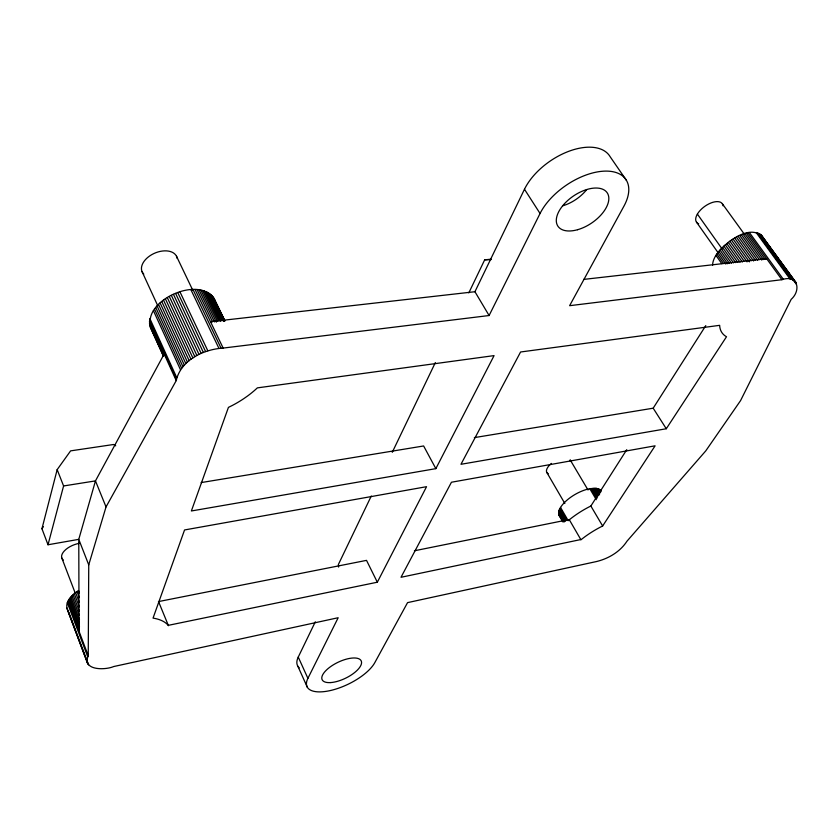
<?xml version="1.0" encoding="UTF-8"?>
<svg xmlns="http://www.w3.org/2000/svg" width="839" height="839" viewBox="0 0 839 839"><rect width="100%" height="100%" fill="white"/><g stroke="black" fill="none" stroke-linecap="round" stroke-linejoin="round"><path stroke-width="1.26" d="M561.144 517.506C557.295 515.492 558.47 510.322 560.536 507.427A24.457 10.425 -30 0 1 589.765 488.686L596.634 488.382L600.965 490.396M307.903 678.352L338.18 617.724L113.632 666.554C105.546 670.151 81.855 670.864 88.242 655.658L88.745 564.878L106.029 506.913L176.232 380.602C180.784 359.994 203.804 349.286 223.143 348.08L489.095 315.527L540.054 213.494A52.521 28.746 -34.2 0 1 602.14 171.282A52.521 28.746 -34.2 0 1 623.954 206.132L569.618 305.69L781.885 279.712C797.69 274.185 801.497 290.158 791.167 299.376L740.575 400.591L705.746 450.9L626.953 541.228C619.675 552.471 606.964 559.54 594.033 562.078L407.555 602.633L374.834 662.59A38.258 15.553 -25.8 0 1 330.944 690.413A38.258 15.553 -25.8 0 1 307.903 678.352L298.254 657.073L315.317 621.793M153.338 331.877C134.775 303.466 201.077 272.077 215.015 300.635M68.284 611.033C63.114 602.968 72.185 594.652 78.499 590.52L79.411 592.911M149.415 323.067L164.14 355.484L164.161 354.027L95.468 480.894L78.772 539.351L48.012 544.763L41.95 528.748L57.167 469.641L70.612 450.868L113.527 444.502L115.719 445.834M48.012 544.763L63.586 485.959L57.167 469.641M371.278 496.006L338.39 564.49L338.599 567.059M392.264 452.315L435.357 362.563M468.812 292.895L484.68 259.838L491.046 259.188M489.095 315.527L474.937 291.72L524.48 189.257A51.987 29.197 -34.4 0 1 568.485 151.419A51.987 29.197 -34.4 0 1 610.152 156.736L626.439 180.375M377.33 582.214L426.548 486.683L184.559 529.954L153.044 618.112L154.649 618.385A59.999 27.205 -22.1 0 1 168.209 625.359L377.33 582.214L366.517 560.368L158.435 601.594M435.85 468.644L494.077 355.61L257.353 387.88A71.755 41.08 -24.5 0 1 247.568 395.998L243.981 398.515A71.755 41.08 -24.5 0 1 232.476 405.373L228.428 407.397L191.376 510.972L435.85 468.644L423.622 445.97L201.14 482.582M414.414 550.783L569.796 519.404A49.375 20.335 -30 0 1 588.947 506.987L590.866 506.022L626.764 449.673M474.36 437.622L653.182 408.194L705.788 325.616M712.626 265.187A29.334 14.095 -35.2 0 1 715.919 255.36C724.424 242.324 754.188 219.724 765.168 240.887M602.643 525.99L655.112 445.813L451.445 482.236L401 577.284L581.406 539.425A49.732 19.916 -29.9 0 1 600.724 526.965L602.643 525.99L590.866 506.022M666.281 428.75L726.511 336.722L725.515 336.145A59.852 27.079 -34.7 0 1 719.652 325.333L520.579 351.992L460.968 464.292L666.281 428.75L653.182 408.194M41.95 528.748L43.408 526.672M583.64 279.408L766.615 258.664L763.427 259.513L744.738 233.682M63.586 485.959L95.468 480.894L106.029 506.913M474.937 291.72L210.495 321.704L212.508 321.757L197.071 289.602M484.68 259.838L491.193 259.555M761.508 235.287L795.991 282.491M760.847 234.626L796.421 283.278M766.71 242.995L794.428 280.96M760.092 234.039L794.082 280.593M766.175 242.88L767.716 244.988M773.097 252.371L776.945 257.636M782.336 265.019L786.951 271.343M793.107 279.775L796.18 283.991M759.232 233.525L793.233 280.111M758.288 233.106L792.299 279.723M757.25 232.76L791.271 279.408M756.128 232.508L790.149 279.188M749.426 232.571L783.416 279.408M747.906 232.854L781.885 279.712M746.332 233.221L765.042 259.041M722.348 203.762L744.371 234.207M743.102 234.217L761.791 260.069M741.445 234.836L759.368 259.66M739.778 235.528L757.68 260.373M738.1 236.304L755.247 260.121M736.411 237.154L753.548 260.981M734.744 238.066L751.115 260.866M733.076 239.052L749.437 261.852M731.44 240.09L747.035 261.862M729.836 241.181L743.931 260.887M728.262 242.335L742.337 262.041M726.731 243.52L740.05 262.198M725.253 244.757L737.817 262.397M723.826 246.016L735.635 262.628M722.463 247.316L733.517 262.88M697.387 214.092L722.138 248.973M721.173 248.627L731.482 263.163M719.956 249.97L729.511 263.456M718.813 251.312L727.623 263.761M696.485 222.136L718.09 252.696M717.764 252.665L725.829 264.075M716.8 254.018L723.386 263.352M715.919 255.36L721.771 263.656M524.48 189.257L540.054 213.494M599.854 489.473L601.164 491.664M599.172 489.106L600.472 491.297M598.406 488.801L600.367 492.094M597.557 488.56L600.179 492.944M596.634 488.382L599.256 492.766M595.638 488.267L599.57 494.853M594.578 488.214L598.511 494.811M593.456 488.235L598.039 495.933M592.282 488.319L597.515 497.118M591.044 488.466L596.938 498.376M589.765 488.686L596.309 499.698M570.3 460.097L588.013 489.976M546.766 472.367L564.846 503.484M569.345 519.781L580.945 539.802M560.536 507.427L568.223 520.694M559.991 508.382L567.017 520.547M559.519 509.315L565.906 520.369M559.152 510.227L565.528 521.271M558.868 511.108L564.605 521.04M558.68 511.947L564.416 521.889M558.585 512.755L563.672 521.585M558.585 513.52L563.032 521.239M560.515 517.107L562.413 520.4M558.68 514.244L563.126 521.963M558.868 514.926L562.686 521.627M213.903 298.107L224.946 320.855M213.137 296.933L224.737 320.834M223.94 319.649L215.361 301.988L215.571 303.382M212.246 295.831L224.401 320.897M211.218 294.804L223.94 321.022M210.075 293.86L223.352 321.243M208.806 293L222.083 320.404M207.432 292.224L221.255 320.792M205.933 291.542L220.311 321.274M204.338 290.955L218.717 320.708M202.65 290.462L217.574 321.389M200.867 290.074L216.336 322.176M199.011 289.78L214.459 321.914M195.068 289.518L223.143 348.08M193.012 289.549L221.056 348.154M176.494 256.231L192.823 290.367M190.904 289.686L218.916 348.342M179.986 291.909L207.81 350.775M177.795 292.654L205.576 351.551M175.624 293.482L203.353 352.422M173.474 294.405L201.161 353.387M171.376 295.422L199.011 354.425M169.321 296.513L196.913 355.547M167.328 297.677L194.868 356.732M165.409 298.915L192.897 357.991M163.553 300.215L190.998 359.312M161.791 301.579L189.174 360.686M160.123 302.994L187.454 362.112M158.55 304.452L185.828 363.581M142.022 271.563L157.889 305.994M157.082 305.952L184.318 365.091M155.729 307.483L182.912 366.622M154.491 309.046L181.633 368.174M153.39 310.619L180.479 369.747M149.845 318.537L176.735 377.602M149.562 320.079L176.41 379.113M149.415 321.589L176.232 380.602M149.562 324.504L163.752 355.746M149.856 325.889L163.5 355.956M150.275 327.22L163.427 356.208M297.855 666.229L307.399 687.372M158.697 601.962L168.471 625.726M88.745 564.878L78.772 539.351L79.055 631.327M77.01 591.547L79.296 597.525M75.604 592.607L79.254 602.161M61.771 557.883L75.195 593.047M74.283 593.687L79.296 606.817M73.056 594.788L79.411 611.505M71.913 595.9L79.17 615.008M70.875 597.032L79.485 619.706M69.931 598.155L79.443 623.22M69.102 599.287L79.495 626.723M68.389 600.409L79.223 629.03M67.781 601.511L88.242 655.658M67.298 602.612L87.728 656.727M68.746 612.25L88.577 664.876M67.707 610.268L88.001 664.152M66.659 607.698L87.55 663.376M586.692 189.635A29.449 16.539 -34.4 0 1 562.57 205.859M697.639 223.226A15.857 8.002 -35.6 0 1 705.253 206.027A15.857 8.002 -35.6 0 1 723.061 205.796M698.656 223.73A15.857 8.002 -35.6 0 1 698.121 223.499M570.08 460.076A13.256 5.946 -30.1 0 1 570.121 460.926M548.266 473.71A13.256 5.946 -30.1 0 1 550.153 464.502M550.741 463.957A13.256 5.946 -30.1 0 1 551.359 463.422M63.345 560.053A15.899 8.033 -21.1 0 1 64.467 550.793A15.899 8.033 -21.1 0 1 79.348 543.326M143.784 274.175A18.867 11.935 -23.7 0 1 153.894 253.535A18.867 11.935 -23.7 0 1 177.207 258.464M299.24 667.854A37.975 15.878 -25.7 0 1 298.254 657.073M330.797 682.568A21.678 8.81 -25.8 0 0 361.536 663.125A21.678 8.81 -25.8 0 0 332.695 665.222A21.678 8.81 -25.8 0 0 330.797 682.568M577.557 229.718A29.753 16.277 -34.2 0 0 607.415 193.138A29.753 16.277 -34.2 0 0 562.759 205.681A29.753 16.277 -34.2 0 0 577.557 229.718"/></g></svg>
